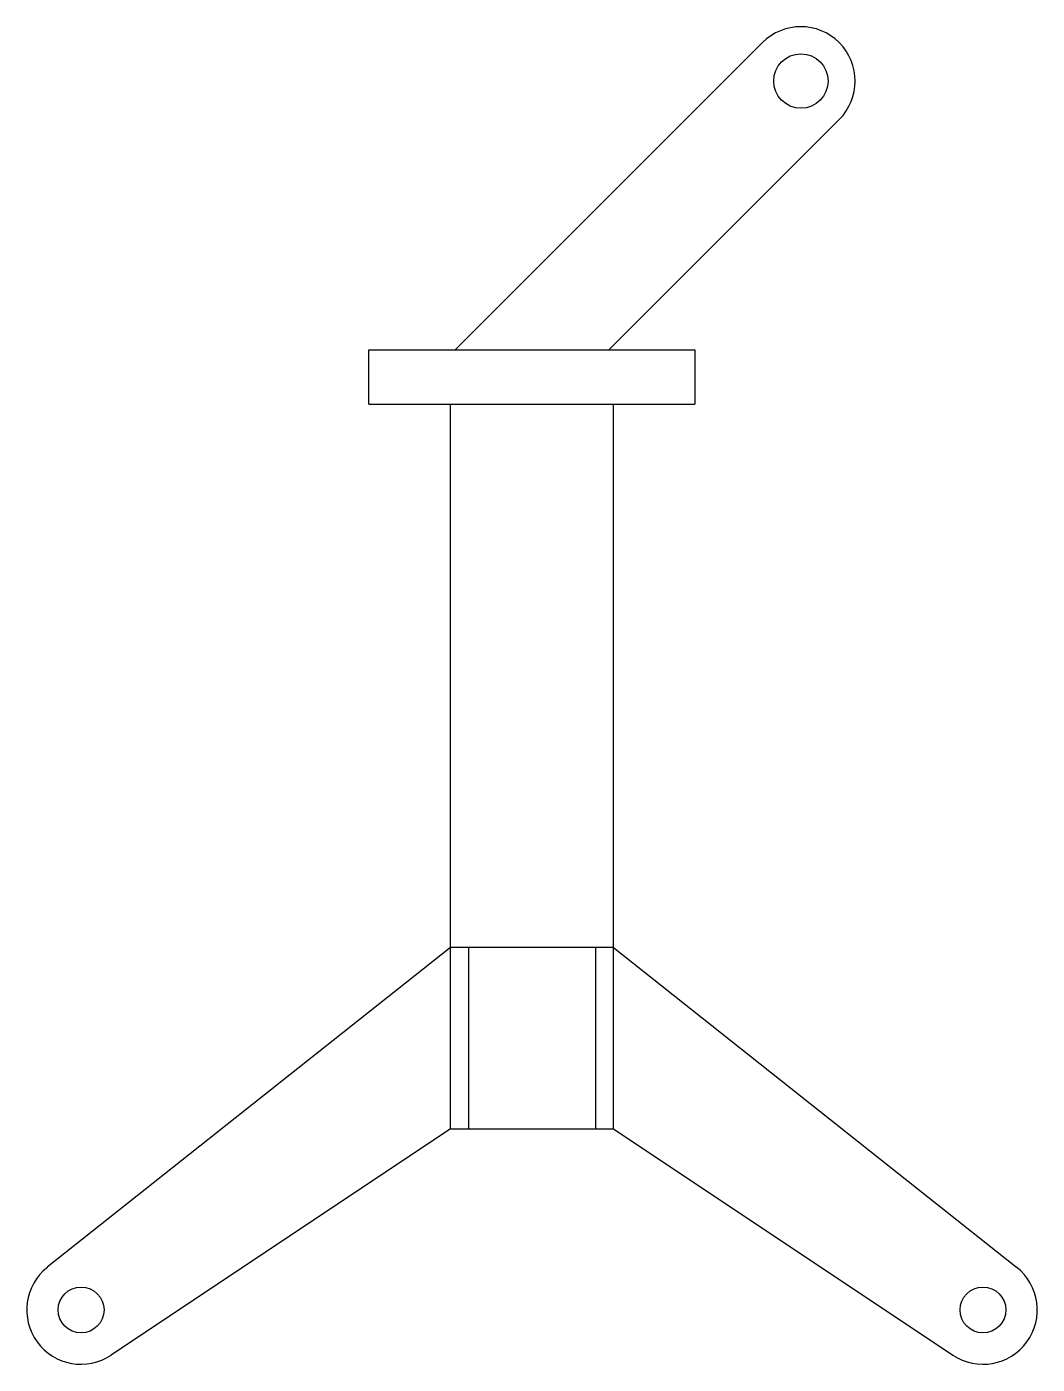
# Model space of a CAD drawing. Header units: inches. Extents: x 1955 to 3136, y 387 to 1950.
import ezdxf

# ---------------------------------------------------------------- set-up
doc = ezdxf.new("R2010")
doc.units = ezdxf.units.IN
doc.header["$MEASUREMENT"] = 0
for name, color, linetype, lineweight, plot in [('Cercuri', 40, 'Continuous', 30, False), ('Corp', 30, 'Continuous', 30, False), ('Dreptunghi', 4, 'Continuous', 30, False), ('Forme exterior', 6, 'Continuous', 30, False)]:
    doc.layers.add(name, color=color, linetype=linetype, lineweight=lineweight, plot=plot)

msp = doc.modelspace()

# ---------------------------------------------------------------- linework, layer by layer
at = {"layer": 'Cercuri'}
for centre, radius in [((2859.8, 1886.7), 31.8), ((2018.5, 450.5), 26.8), ((3072.6, 450.5), 26.8)]:
    msp.add_circle(centre, radius, dxfattribs=at)
at = {"layer": 'Corp'}
for p, q in [((2904.7, 1931.6), (2904.7, 1931.6)), ((2450.3, 662.2), (2450.3, 1508.9)), ((2640.8, 662.2), (2640.8, 1508.9)), ((2640.8, 873.9), (2450.3, 873.9)), ((2471.4, 873.9), (2471.4, 662.2)), ((2619.6, 873.9), (2619.6, 662.2)), ((2450.3, 662.2), (2640.8, 662.2))]:
    msp.add_line(p, q, dxfattribs=at)
at = {"layer": 'Dreptunghi'}
for p, q in [((2355, 1572.4), (2736, 1572.4)), ((2355, 1508.9), (2355, 1572.4)), ((2455.7, 1572.4), (2635.3, 1572.4)), ((2736, 1572.4), (2736, 1508.9)), ((2354.8, 1508.9), (2736, 1508.9))]:
    msp.add_line(p, q, dxfattribs=at)
at = {"layer": 'Forme exterior'}
for p, q in [((2455.7, 1572.4), (2814.9, 1931.6)), ((2904.7, 1841.8), (2635.3, 1572.4)), ((2450.3, 873.9), (1979, 500.3)), ((2640.8, 873.9), (3112, 500.3)), ((2450.3, 662.2), (2053.7, 397.7)), ((2640.8, 662.2), (3037.3, 397.7))]:
    msp.add_line(p, q, dxfattribs=at)
for centre, start, end in [((2859.8, 1886.7), 45, 135), ((2859.8, 1886.7), 315, 45), ((2018.5, 450.5), 128.4049, 303.7018), ((3072.6, 450.5), 236.2982, 51.5951)]:
    msp.add_arc(centre, 63.5, start, end, dxfattribs=at)

doc.saveas('drawing.dxf')
